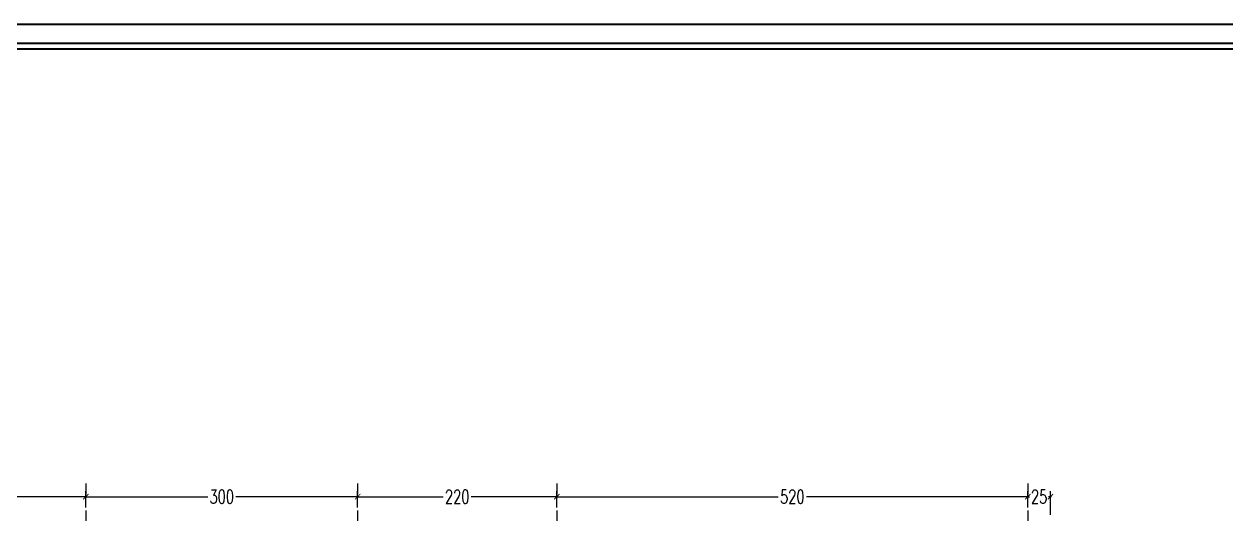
# Model space of a CAD drawing. Header units: centimetres. Extents: x -3207095 to 15275363, y -32656 to 4798027.
# Drawn here: x 700662 to 701989, y 4439946 to 4440487 of the extents above; entities that cross this region are included whole.
import ezdxf

# ---------------------------------------------------------------- set-up
doc = ezdxf.new("R2010")
doc.units = ezdxf.units.CM
doc.linetypes.add('ACAD_ISO03W100', pattern=[30, 12, -18])
doc.linetypes.add('DUZ', pattern=[500, 500])
doc.layers.get('0').update_dxf_attribs({"color": 1, "linetype": 'DUZ'})
doc.layers.add('DIM', color=1, linetype='DUZ')
doc.layers.add('DUVAR', color=7, linetype='Continuous', lineweight=35)
doc.styles.add('DIM', font='ROMANSTW.SHX', dxfattribs={"width": 0.7})
doc.dimstyles.new('1_100', dxfattribs={"dimtxt": 15, "dimasz": 6, "dimexe": 6, "dimexo": 0, "dimgap": 2, "dimtad": 0, "dimdec": 1, "dimzin": 11, "dimdsep": 46, "dimtxsty": 'DIM', "dimblk": 'ARCHTICK', "dimcen": 3, "dimdle": 1.25, "dimclrt": 2, "dimadec": 0, "dimazin": 0, "dimtfac": 1.25, "dimtdec": 1, "dimtix": 1, "dimtofl": 0, "dimtmove": 1, "dimatfit": 3, "dimldrblk": 'ARCHTICK', "dimfxl": 20, "dimfxlon": 1, "dimtolj": 1, "dimtzin": 0, "dimarcsym": 0})

# ---------------------------------------------------------------- blocks, each defined once
blk = doc.blocks.new('_ArchTick')
at = {"color": 0, "linetype": 'ByBlock', "const_width": 0.15}
blk.add_lwpolyline([(-0.5, -0.5), (0.5, 0.5)], dxfattribs=at)
blk = doc.blocks.new('*D4818')
at = {"layer": 'Defpoints', "color": 0, "linetype": 'Continuous', "lineweight": 5, "transparency": 16777216}
for p in [(700730.1, 4439965), (700290.1, 4439953.2), (700730.1, 4439953.2)]:
    blk.add_point(p, dxfattribs=at)
at = {"layer": 'DIM', "color": 0, "linetype": 'Continuous', "lineweight": -2, "transparency": 16777216}
for p, q in [((700290.1, 4439953.2), (700290.1, 4439971)), ((700730.1, 4439953.2), (700730.1, 4439971)), ((700288.8, 4439965), (700494.6, 4439965)), ((700731.3, 4439965), (700525.6, 4439965))]:
    blk.add_line(p, q, dxfattribs=at)
at = {"layer": 'DIM', "color": 0, "linetype": 'Continuous', "lineweight": -2, "transparency": 16777216, "xscale": 6, "yscale": 6, "zscale": 6, "rotation": 180}
blk.add_blockref('_ArchTick', (700290.1, 4439965), dxfattribs=at)
at = {"layer": 'DIM', "color": 0, "linetype": 'Continuous', "lineweight": -2, "transparency": 16777216, "xscale": 6, "yscale": 6, "zscale": 6}
blk.add_blockref('_ArchTick', (700730.1, 4439965), dxfattribs=at)
at = {"layer": 'DIM', "color": 2, "linetype": 'Continuous', "lineweight": 5, "transparency": 16777216, "insert": (700510.1, 4439965), "char_height": 15, "attachment_point": 5, "style": 'DIM'}
blk.add_mtext('\\A1;440', dxfattribs=at)
blk = doc.blocks.new('*D4819')
at = {"layer": 'Defpoints', "color": 0, "linetype": 'Continuous', "lineweight": 5, "transparency": 16777216}
for p in [(701030.1, 4439965), (701030.1, 4439959), (700730.1, 4439953.2)]:
    blk.add_point(p, dxfattribs=at)
at = {"layer": 'DIM', "color": 0, "linetype": 'Continuous', "lineweight": -2, "transparency": 16777216}
for p, q in [((700730.1, 4439953.2), (700730.1, 4439971)), ((701030.1, 4439959), (701030.1, 4439971)), ((700728.8, 4439965), (700864.6, 4439965)), ((701031.3, 4439965), (700895.6, 4439965))]:
    blk.add_line(p, q, dxfattribs=at)
at = {"layer": 'DIM', "color": 0, "linetype": 'Continuous', "lineweight": -2, "transparency": 16777216, "xscale": 6, "yscale": 6, "zscale": 6, "rotation": 180}
blk.add_blockref('_ArchTick', (700730.1, 4439965), dxfattribs=at)
at = {"layer": 'DIM', "color": 0, "linetype": 'Continuous', "lineweight": -2, "transparency": 16777216, "xscale": 6, "yscale": 6, "zscale": 6}
blk.add_blockref('_ArchTick', (701030.1, 4439965), dxfattribs=at)
at = {"layer": 'DIM', "color": 2, "linetype": 'Continuous', "lineweight": 5, "transparency": 16777216, "insert": (700880.1, 4439965), "char_height": 15, "attachment_point": 5, "style": 'DIM'}
blk.add_mtext('\\A1;300', dxfattribs=at)
blk = doc.blocks.new('*D4820')
at = {"layer": 'Defpoints', "color": 0, "linetype": 'Continuous', "lineweight": 5, "transparency": 16777216}
for p in [(701250.1, 4439965), (701030.1, 4439953.2), (701250.1, 4439953.2)]:
    blk.add_point(p, dxfattribs=at)
at = {"layer": 'DIM', "color": 0, "linetype": 'Continuous', "lineweight": -2, "transparency": 16777216}
for p, q in [((701030.1, 4439953.2), (701030.1, 4439971)), ((701250.1, 4439953.2), (701250.1, 4439971)), ((701028.8, 4439965), (701124.6, 4439965)), ((701251.3, 4439965), (701155.6, 4439965))]:
    blk.add_line(p, q, dxfattribs=at)
at = {"layer": 'DIM', "color": 0, "linetype": 'Continuous', "lineweight": -2, "transparency": 16777216, "xscale": 6, "yscale": 6, "zscale": 6, "rotation": 180}
blk.add_blockref('_ArchTick', (701030.1, 4439965), dxfattribs=at)
at = {"layer": 'DIM', "color": 0, "linetype": 'Continuous', "lineweight": -2, "transparency": 16777216, "xscale": 6, "yscale": 6, "zscale": 6}
blk.add_blockref('_ArchTick', (701250.1, 4439965), dxfattribs=at)
at = {"layer": 'DIM', "color": 2, "linetype": 'Continuous', "lineweight": 5, "transparency": 16777216, "insert": (701140.1, 4439965), "char_height": 15, "attachment_point": 5, "style": 'DIM'}
blk.add_mtext('\\A1;220', dxfattribs=at)
blk = doc.blocks.new('*D4821')
at = {"layer": 'Defpoints', "color": 0, "linetype": 'Continuous', "lineweight": 5, "transparency": 16777216}
for p in [(701770.1, 4439965), (701250.1, 4439953.2), (701770.1, 4439953.2)]:
    blk.add_point(p, dxfattribs=at)
at = {"layer": 'DIM', "color": 0, "linetype": 'Continuous', "lineweight": -2, "transparency": 16777216}
for p, q in [((701250.1, 4439953.2), (701250.1, 4439971)), ((701770.1, 4439953.2), (701770.1, 4439971)), ((701248.8, 4439965), (701494.6, 4439965)), ((701771.3, 4439965), (701525.6, 4439965))]:
    blk.add_line(p, q, dxfattribs=at)
at = {"layer": 'DIM', "color": 0, "linetype": 'Continuous', "lineweight": -2, "transparency": 16777216, "xscale": 6, "yscale": 6, "zscale": 6, "rotation": 180}
blk.add_blockref('_ArchTick', (701250.1, 4439965), dxfattribs=at)
at = {"layer": 'DIM', "color": 0, "linetype": 'Continuous', "lineweight": -2, "transparency": 16777216, "xscale": 6, "yscale": 6, "zscale": 6}
blk.add_blockref('_ArchTick', (701770.1, 4439965), dxfattribs=at)
at = {"layer": 'DIM', "color": 2, "linetype": 'Continuous', "lineweight": 5, "transparency": 16777216, "insert": (701510.1, 4439965), "char_height": 15, "attachment_point": 5, "style": 'DIM'}
blk.add_mtext('\\A1;520', dxfattribs=at)
blk = doc.blocks.new('*D4823')
at = {"layer": 'Defpoints', "color": 0, "linetype": 'Continuous', "lineweight": 5, "transparency": 16777216}
for p in [(701795.1, 4439965), (701770.1, 4439953.2), (701795.1, 4439908.4)]:
    blk.add_point(p, dxfattribs=at)
at = {"layer": 'DIM', "color": 0, "linetype": 'Continuous', "lineweight": -2, "transparency": 16777216}
for p, q in [((701770.1, 4439953.2), (701770.1, 4439971)), ((701795.1, 4439945), (701795.1, 4439971)), ((701768.8, 4439965), (701772.1, 4439965)), ((701796.3, 4439965), (701793.1, 4439965))]:
    blk.add_line(p, q, dxfattribs=at)
at = {"layer": 'DIM', "color": 0, "linetype": 'Continuous', "lineweight": -2, "transparency": 16777216, "xscale": 6, "yscale": 6, "zscale": 6, "rotation": 180}
blk.add_blockref('_ArchTick', (701770.1, 4439965), dxfattribs=at)
at = {"layer": 'DIM', "color": 0, "linetype": 'Continuous', "lineweight": -2, "transparency": 16777216, "xscale": 6, "yscale": 6, "zscale": 6}
blk.add_blockref('_ArchTick', (701795.1, 4439965), dxfattribs=at)
at = {"layer": 'DIM', "color": 2, "linetype": 'Continuous', "lineweight": 5, "transparency": 16777216, "insert": (701782.6, 4439965), "char_height": 15, "attachment_point": 5, "style": 'DIM'}
blk.add_mtext('\\A1;25', dxfattribs=at)

msp = doc.modelspace()

# ---------------------------------------------------------------- linework, layer by layer
at = {"color": 232, "linetype": 'ACAD_ISO03W100'}
for p, q in [((700730.1, 4439979.58), (700730.1, 4436849.58)), ((701030.1, 4439979.58), (701030.1, 4436849.58)), ((701250.1, 4439979.58), (701250.1, 4436849.58)), ((701770.1, 4439979.58), (701770.1, 4436849.58))]:
    msp.add_line(p, q, dxfattribs=at)
at = {"layer": 'DUVAR'}
for points in [[(696309.29, 4440487.1), (703509.29, 4440487.1), (703509.29, 4435687.1), (696309.29, 4435687.1)], [(696330.29, 4440466.1), (703488.29, 4440466.1), (703488.29, 4435708.1), (696330.29, 4435708.1)], [(696336.59, 4440459.8), (703481.99, 4440459.8), (703481.99, 4435714.4), (696336.59, 4435714.4)]]:
    msp.add_lwpolyline(points, close=True, dxfattribs=at)

# ---------------------------------------------------------------- dimensions: what is measured, and where the dimension line sits
at = {"layer": 'DIM', "linetype": 'Continuous', "lineweight": 5}
for base, p1, p2, picture, middle in [((700730.1, 4439964.98), (700290.1, 4439953.15), (700730.1, 4439953.15), '*D4818', (700510.1, 4439964.98)), ((701030.1, 4439964.98), (700730.1, 4439953.15), (701030.1, 4439958.98), '*D4819', (700880.1, 4439964.98)), ((701250.1, 4439964.98), (701030.1, 4439953.15), (701250.1, 4439953.15), '*D4820', (701140.1, 4439964.98)), ((701770.1, 4439964.98), (701250.1, 4439953.15), (701770.1, 4439953.15), '*D4821', (701510.1, 4439964.98)), ((701795.1, 4439964.98), (701770.1, 4439953.15), (701795.1, 4439908.39), '*D4823', (701782.6, 4439964.98))]:
    dim = msp.add_linear_dim(base=base, p1=p1, p2=p2, dimstyle='1_100', dxfattribs=at)
    dim.commit()
    dim.dimension.update_dxf_attribs({"geometry": picture, "text_midpoint": middle})

doc.saveas('drawing.dxf')
